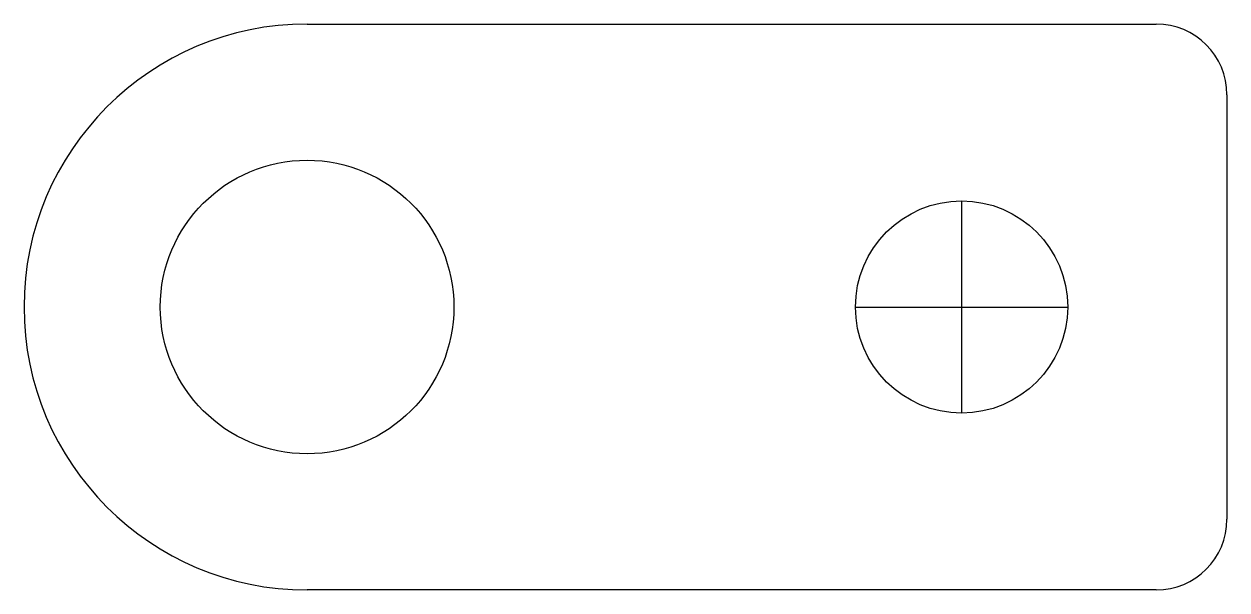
# Model space of a CAD drawing. Extents: x -8 to 26, y -8 to 8.
import ezdxf

# ---------------------------------------------------------------- set-up
doc = ezdxf.new("R2010")
doc.units = 0
doc.layers.add('Sketch', color=7, linetype='CONTINUOUS')

msp = doc.modelspace()

# ---------------------------------------------------------------- linework, layer by layer
at = {"layer": 'Sketch'}
for p, q in [((0, 8), (24, 8)), ((26, 6), (26, -6)), ((18.5, 3), (18.5, -3)), ((15.5, 0), (21.5, 0)), ((24, -8), (0, -8))]:
    msp.add_line(p, q, dxfattribs=at)
for centre, radius in [((0, 0), 4.15), ((18.5, 0), 3)]:
    msp.add_circle(centre, radius, dxfattribs=at)
for centre, radius, start, end in [((0, 0), 8, 90, -90), ((24, 6), 2, 0, 90), ((24, -6), 2, -90, 0)]:
    msp.add_arc(centre, radius, start, end, dxfattribs=at)

doc.saveas('drawing.dxf')
